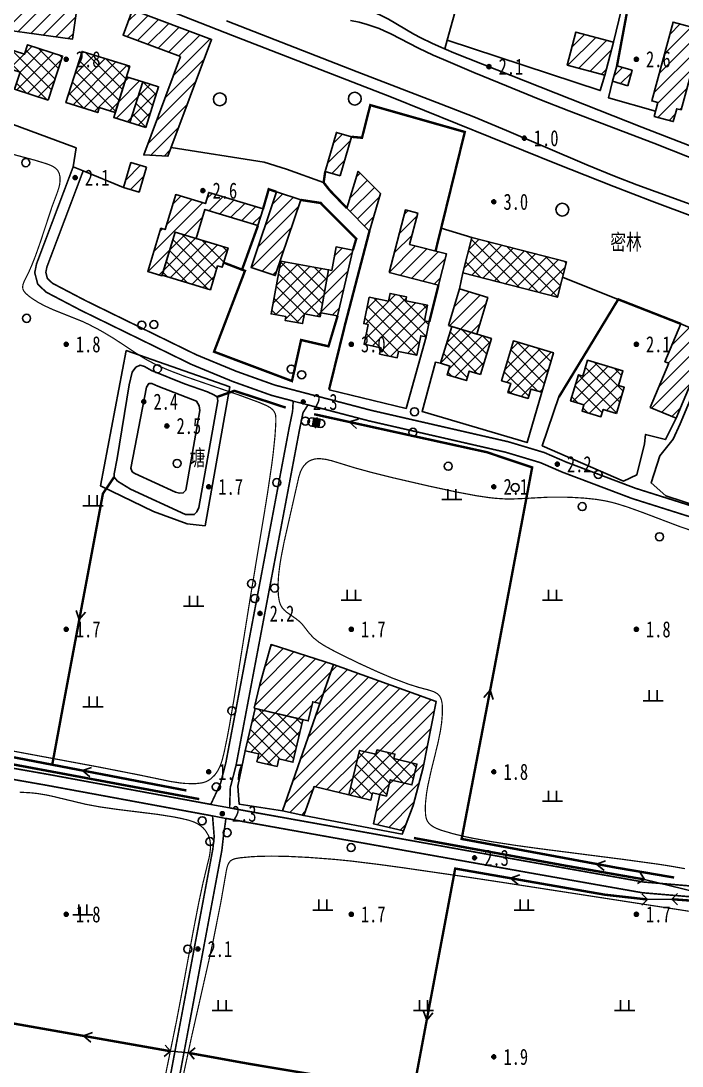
# Model space of a CAD drawing. Header units: metres. Extents: x 494039 to 619385, y 3351420 to 3402703.
# Drawn here: x 587581.2 to 587745.6, y 3393727.7 to 3393987.5 of the extents above; entities that cross this region are included whole.
import ezdxf
from ezdxf.enums import TextEntityAlignment as Align

# ---------------------------------------------------------------- set-up
doc = ezdxf.new("R2010")
doc.units = ezdxf.units.M
for name, pattern in [('2180', [0]), ('2430', [0]), ('2450', [0]), ('4410a', [0]), ('8521', [0]), ('9610', [0])]:
    doc.linetypes.add(name, pattern=pattern)
for name, color, linetype in [('210100', 130, 'Continuous'), ('220200', 130, 'Continuous'), ('220900', 130, '2180'), ('230102', 141, 'Continuous'), ('261301', 141, 'Continuous'), ('310300', 8, 'Continuous'), ('310500', 8, 'Continuous'), ('380201', 8, '2430'), ('380202', 8, '2450'), ('420500', 8, 'Continuous'), ('440100', 8, 'Continuous'), ('510301', 8, 'Continuous'), ('510402', 8, 'Continuous'), ('720100', 8, 'Continuous'), ('760201', 8, '8521'), ('810100', 8, '9610'), ('810302', 8, 'Continuous'), ('810501', 8, 'Continuous')]:
    doc.layers.add(name, color=color, linetype=linetype)
doc.layers.add('710101', color=8, linetype='Continuous', lineweight=0)
pattern_1 = [(45, (0, 0), (-1.767766953, 1.767766953), []), (135, (0, 0), (-1.767766953, -1.767766953), [])]
pattern_2 = [(45, (0, 0), (-1.767766953, 1.767766953), [])]

# ---------------------------------------------------------------- blocks, each defined once
blk = doc.blocks.new('gc170')
at = {"linetype": 'Continuous'}
blk.add_circle((0, 0), 0.5, dxfattribs=at)
blk = doc.blocks.new('gu')
at = {"flags": 128}
for points in [[(3.75, 0), (-3.75, 0)], [(2.71, -0.6), (3.75, 0), (3.75, 0), (2.71, 0.6)]]:
    blk.add_lwpolyline(points, dxfattribs=at)
blk = doc.blocks.new('p_point')
for radius in [0.25, 0.2, 0.15, 0.1, 0.05]:
    blk.add_circle((0, 0), radius)
blk.add_point((0, 0))
blk = doc.blocks.new('v1')
blk.add_circle((0, 0), 0.8)
blk = doc.blocks.new('vm')
at = {"linetype": 'Continuous'}
for p, q in [((-0.5, 0), (-0.5, 1.3)), ((0.5, 1.3), (0.5, 0)), ((1.25, 0), (-1.25, 0))]:
    blk.add_line(p, q, dxfattribs=at)
blk = doc.blocks.new('1-3&1-4')
at = {"layer": '310300', "linetype": 'Continuous'}
h = blk.add_hatch(dxfattribs=at)
h.set_pattern_fill('ANSI31', color=8, scale=20, style=0)
h.set_pattern_definition(pattern_2)
h.paths.add_polyline_path([(587579.108, 3393998.0884), (587595.8332, 3393995.7848), (587594.0676, 3393982.9663), (587577.3425, 3393985.2699)])
h = blk.add_hatch(dxfattribs=at)
h.set_pattern_fill('ANSI31', color=8, scale=20, style=0)
h.set_pattern_definition(pattern_2)
h.paths.add_polyline_path([(587620.9056, 3393978.6257), (587606.6168, 3393983.9828), (587608.9668, 3393990.251), (587628.6222, 3393982.882), (587617.7409, 3393953.8585), (587611.7364, 3393954.1688)])
h = blk.add_hatch(dxfattribs=at)
h.set_pattern_fill('ANSI31', color=8, scale=20, style=0)
h.set_pattern_definition(pattern_2)
h.paths.add_polyline_path([(587745.2875, 3393965.3729), (587744.2352, 3393965.6579), (587743.3674, 3393962.4535), (587738.6229, 3393963.7384), (587739.5604, 3393967.2003), (587738.0136, 3393967.6192), (587743.323, 3393987.2249), (587750.6667, 3393985.2361)])
h = blk.add_hatch(dxfattribs=at)
h.set_pattern_fill('ANSI31', color=8, scale=20, style=0)
h.set_pattern_definition(pattern_2)
h.paths.add_polyline_path([(587726.3715, 3393974.0111), (587717.0013, 3393976.4885), (587719.1748, 3393984.7091), (587728.545, 3393982.2317)])
h = blk.add_hatch(dxfattribs=at)
h.set_pattern_fill('ANSI31', color=8, scale=20, style=0)
h.set_pattern_definition(pattern_2)
h.paths.add_polyline_path([(587732.0406, 3393971.3993), (587728.2705, 3393972.4774), (587729.3682, 3393976.3161), (587733.1383, 3393975.2381)])
h = blk.add_hatch(dxfattribs=at)
h.set_pattern_fill('ANSI31', color=8, scale=20, style=0)
h.set_pattern_definition(pattern_2)
h.paths.add_polyline_path([(587608.3063, 3393962.2338), (587604.2754, 3393963.4999), (587607.4529, 3393973.6166), (587611.4838, 3393972.3506)])
h = blk.add_hatch(dxfattribs=at)
h.set_pattern_fill('ANSI31', color=8, scale=20, style=0)
h.set_pattern_definition(pattern_2)
h.paths.add_polyline_path([(587660.5747, 3393948.996), (587656.8566, 3393950.068), (587659.6514, 3393959.761), (587663.3695, 3393958.689)])
h = blk.add_hatch(dxfattribs=at)
h.set_pattern_fill('ANSI31', color=8, scale=20, style=0)
h.set_pattern_definition(pattern_2)
h.paths.add_polyline_path([(587612.3947, 3393951.1778), (587610.5757, 3393944.9373), (587606.7428, 3393946.0545), (587608.5619, 3393952.2951)])
h = blk.add_hatch(dxfattribs=at)
h.set_pattern_fill('ANSI31', color=8, scale=20, style=0)
h.set_pattern_definition(pattern_2)
h.paths.add_polyline_path([(587665.0041, 3393950.1426), (587670.6136, 3393944.564), (587667.8492, 3393935.2548), (587662.2271, 3393940.9523)])
h = blk.add_hatch(dxfattribs=at)
h.set_pattern_fill('ANSI31', color=8, scale=20, style=0)
h.set_pattern_definition(pattern_2)
h.paths.add_polyline_path([(587619.5646, 3393935.0195), (587616.2484, 3393924.163), (587612.752, 3393925.231), (587616.0269, 3393935.9522), (587617.0727, 3393935.6327), (587619.7232, 3393944.3099), (587627.0657, 3393942.0671), (587627.919, 3393944.8607), (587641.3975, 3393940.7436), (587640.1361, 3393936.6142), (587626.9703, 3393940.6358), (587624.7692, 3393933.4297)])
h = blk.add_hatch(dxfattribs=at)
h.set_pattern_fill('ANSI31', color=8, scale=20, style=0)
h.set_pattern_definition(pattern_2)
h.paths.add_polyline_path([(587644.7125, 3393945.0241), (587650.7571, 3393942.9966), (587644.454, 3393924.2059), (587638.4094, 3393926.2334)])
h = blk.add_hatch(dxfattribs=at)
h.set_pattern_fill('ANSI31', color=8, scale=20, style=0)
h.set_pattern_definition(pattern_2)
h.paths.add_polyline_path([(587672.7665, 3393924.9249), (587676.7881, 3393940.5042), (587679.8436, 3393939.7155), (587677.8403, 3393931.9549), (587687.0049, 3393929.5892), (587684.9866, 3393921.7705)])
h = blk.add_hatch(dxfattribs=at)
h.set_pattern_fill('ANSI31', color=8, scale=20, style=0)
h.set_pattern_definition(pattern_2)
h.paths.add_polyline_path([(587657.6941, 3393925.6268), (587658.4874, 3393925.4829), (587659.5418, 3393931.2965), (587663.7327, 3393930.5364), (587659.9386, 3393914.2), (587655.7591, 3393914.958)])
h = blk.add_hatch(dxfattribs=at)
h.set_pattern_fill('ANSI31', color=8, scale=20, style=0)
h.set_pattern_definition(pattern_2)
h.paths.add_polyline_path([(587687.4607, 3393911.7961), (587690.2162, 3393920.8716), (587697.2681, 3393918.7304), (587694.5126, 3393909.655)])
h = blk.add_hatch(dxfattribs=at)
h.set_pattern_fill('ANSI31', color=8, scale=20, style=0)
h.set_pattern_definition(pattern_2)
h.paths.add_polyline_path([(587742.2546, 3393902.3813), (587741.29, 3393902.7864), (587745.2397, 3393912.1898), (587752.6496, 3393909.0773), (587744.0971, 3393888.716), (587737.6518, 3393891.4232)])
h = blk.add_hatch(dxfattribs=at)
h.set_pattern_fill('ANSI31', color=8, scale=20, style=0)
h.set_pattern_definition(pattern_2)
h.paths.add_polyline_path([(587639.2179, 3393816.6189), (587640.6066, 3393822.5208), (587643.4174, 3393832.4661), (587658.9304, 3393827.4735), (587655.5506, 3393817.7836), (587653.7584, 3393818.2576), (587652.6302, 3393813.463)])
h = blk.add_hatch(dxfattribs=at)
h.set_pattern_fill('ANSI31', color=8, scale=20, style=0)
h.set_pattern_definition(pattern_2)
h.paths.add_polyline_path([(587646.2511, 3393791.1219), (587658.9304, 3393827.4735), (587684.3893, 3393818.3389), (587681.1657, 3393801.8743), (587678.7376, 3393792.4845), (587676.3027, 3393786.142), (587668.8249, 3393787.9142), (587670.4147, 3393795.1699), (587672.0444, 3393794.7798), (587673.0225, 3393798.8653), (587678.4065, 3393797.5763), (587679.6434, 3393802.743), (587673.9168, 3393804.114), (587674.1818, 3393805.2208), (587669.7269, 3393806.2873), (587669.462, 3393805.1805), (587665.4004, 3393806.1529), (587662.7542, 3393795.0994), (587654.0978, 3393797.1717), (587651.5193, 3393789.9338)])
at = {"layer": '310500', "linetype": 'Continuous'}
h = blk.add_hatch(dxfattribs=at)
h.set_pattern_fill('ANSI37', color=8, scale=20, style=0)
h.set_pattern_definition(pattern_1)
h.paths.add_polyline_path([(587588.0201, 3393967.8084), (587579.6285, 3393970.5411), (587581.0036, 3393974.7637), (587576.084, 3393976.3658), (587577.4958, 3393980.7013), (587582.1204, 3393979.1953), (587582.8977, 3393981.5822), (587591.5844, 3393978.7534)])
h = blk.add_hatch(dxfattribs=at)
h.set_pattern_fill('ANSI37', color=8, scale=20, style=0)
h.set_pattern_definition(pattern_1)
h.paths.add_polyline_path([(587608.2679, 3393976.2116), (587604.6604, 3393964.7259), (587600.7013, 3393965.9694), (587600.3037, 3393964.7035), (587592.4256, 3393967.1779), (587596.4307, 3393979.9295)])
h = blk.add_hatch(dxfattribs=at)
h.set_pattern_fill('ANSI37', color=8, scale=20, style=0)
h.set_pattern_definition(pattern_1)
h.paths.add_polyline_path([(587612.2402, 3393960.9983), (587615.4177, 3393971.115), (587611.4838, 3393972.3506), (587608.3063, 3393962.2338)])
h = blk.add_hatch(dxfattribs=at)
h.set_pattern_fill('ANSI37', color=8, scale=20, style=0)
h.set_pattern_definition(pattern_1)
h.paths.add_polyline_path([(587616.2991, 3393924.329), (587619.5646, 3393935.0195), (587632.6951, 3393931.0087), (587631.243, 3393926.2547), (587630.1135, 3393926.5997), (587628.3002, 3393920.6632)])
h = blk.add_hatch(dxfattribs=at)
h.set_pattern_fill('ANSI37', color=8, scale=20, style=0)
h.set_pattern_definition(pattern_1)
h.paths.add_polyline_path([(587716.8231, 3393927.6067), (587714.548, 3393918.8125), (587691.0166, 3393924.9), (587693.2916, 3393933.6941)])
h = blk.add_hatch(dxfattribs=at)
h.set_pattern_fill('ANSI37', color=8, scale=20, style=0)
h.set_pattern_definition(pattern_1)
h.paths.add_polyline_path([(587645.7867, 3393927.7865), (587657.6941, 3393925.6268), (587655.5782, 3393913.9607), (587651.6791, 3393914.6679), (587651.2431, 3393912.2637), (587646.8646, 3393913.0578), (587647.0388, 3393914.0186), (587643.4089, 3393914.677)])
h = blk.add_hatch(dxfattribs=at)
h.set_pattern_fill('ANSI37', color=8, scale=20, style=0)
h.set_pattern_definition(pattern_1)
h.paths.add_polyline_path([(587675.0777, 3393905.3228), (587674.7537, 3393903.7632), (587670.3807, 3393904.6714), (587670.7046, 3393906.2311), (587666.4951, 3393907.1054), (587667.5219, 3393912.0491), (587666.4323, 3393912.2754), (587667.7866, 3393918.7958), (587672.5802, 3393917.8002), (587672.9863, 3393919.7556), (587677.0859, 3393918.9041), (587676.8813, 3393917.9191), (587682.3078, 3393916.792), (587681.5081, 3393912.9418), (587682.7193, 3393912.6902), (587681.9411, 3393908.9433), (587680.5906, 3393909.2238), (587679.5859, 3393904.3865)])
h = blk.add_hatch(dxfattribs=at)
h.set_pattern_fill('ANSI37', color=8, scale=20, style=0)
h.set_pattern_definition(pattern_1)
h.paths.add_polyline_path([(587695.4552, 3393899.5873), (587692.6559, 3393900.4372), (587691.9383, 3393898.0739), (587687.1946, 3393899.5142), (587687.8497, 3393901.6716), (587685.5025, 3393902.3842), (587688.2842, 3393911.5461), (587698.1744, 3393908.5432)])
h = blk.add_hatch(dxfattribs=at)
h.set_pattern_fill('ANSI37', color=8, scale=20, style=0)
h.set_pattern_definition(pattern_1)
h.paths.add_polyline_path([(587710.6504, 3393895.178), (587707.9522, 3393895.9799), (587707.2571, 3393893.6415), (587702.2815, 3393895.1203), (587702.9489, 3393897.3659), (587700.6996, 3393898.0344), (587703.6425, 3393907.9362), (587713.5658, 3393904.9869)])
h = blk.add_hatch(dxfattribs=at)
h.set_pattern_fill('ANSI37', color=8, scale=20, style=0)
h.set_pattern_definition(pattern_1)
h.paths.add_polyline_path([(587729.2312, 3393889.9343), (587725.9389, 3393890.9215), (587725.394, 3393889.1044), (587720.6831, 3393890.5171), (587721.1469, 3393892.0638), (587717.8565, 3393893.0505), (587719.7987, 3393899.5273), (587720.8918, 3393899.1995), (587722.0699, 3393903.1279), (587730.8557, 3393900.4932), (587729.7692, 3393896.87), (587731.1838, 3393896.4457)])
h = blk.add_hatch(dxfattribs=at)
h.set_pattern_fill('ANSI37', color=8, scale=20, style=0)
h.set_pattern_definition(pattern_1)
h.paths.add_polyline_path([(587651.3207, 3393813.7712), (587648.8314, 3393803.1918), (587645.3119, 3393804.0199), (587644.8773, 3393802.1727), (587639.8751, 3393803.3496), (587640.3262, 3393805.2667), (587636.937, 3393806.0641), (587639.4099, 3393816.5737)])
h = blk.add_hatch(dxfattribs=at)
h.set_pattern_fill('ANSI37', color=8, scale=20, style=0)
h.set_pattern_definition(pattern_1)
h.paths.add_polyline_path([(587669.462, 3393805.1805), (587669.7269, 3393806.2873), (587674.1818, 3393805.2208), (587673.9168, 3393804.114), (587679.6434, 3393802.743), (587678.4065, 3393797.5763), (587673.0225, 3393798.8653), (587672.0444, 3393794.7798), (587668.6428, 3393795.5941), (587668.2116, 3393793.7928), (587662.7542, 3393795.0994), (587665.4004, 3393806.1529)])
at = {"layer": '210100', "color": 141, "linetype": 'Continuous', "flags": 128}
blk.add_lwpolyline([(587751.2847, 3393952.0923), (587738.5531, 3393957.0964), (587717.4376, 3393965.1542), (587710.2179, 3393967.9651), (587700.0806, 3393972.08), (587693.7631, 3393974.6969), (587686.2148, 3393977.9072), (587683.7172, 3393979.0164), (587680.0088, 3393980.7598), (587673.1332, 3393984.2978), (587671.4941, 3393985.0614), (587670.2297, 3393985.5921), (587667.2806, 3393986.63), (587665.2712, 3393987.1736), (587663.1026, 3393987.5909)], dxfattribs=at)
at = {"layer": '210100', "color": 141, "linetype": 'Continuous', "elevation": 1.4254, "flags": 128}
blk.add_lwpolyline([(587755.1173, 3393939.2222), (587739.1191, 3393945.0029), (587734.3311, 3393946.765), (587728.7708, 3393948.8883), (587721.8587, 3393951.7199), (587701.9269, 3393960.2297), (587693.7689, 3393963.6305), (587685.7112, 3393966.8089), (587664.8204, 3393974.8459), (587632.3076, 3393987.5185)], dxfattribs=at)
at = {"layer": '220200', "color": 141, "linetype": 'Continuous', "const_width": 0.6, "flags": 128}
for points in [[(587630.0285, 3393894.038), (587634.2626, 3393895.5488), (587647.0289, 3393891.3686)], [(587604.3695, 3393874.0727), (587601.6056, 3393869.989), (587591.8989, 3393818.2576), (587589.0061, 3393802.5927)], [(587622.3583, 3393796.1825), (587569.0755, 3393806.4232), (587479.7528, 3393822.4952)], [(587577.5056, 3393802.9967), (587625.5555, 3393794.0423)], [(587736.9766, 3393769.0787), (587726.3539, 3393770.2789), (587689.1591, 3393776.775), (587678.7625, 3393721.4206), (587637.7425, 3393728.2675), (587623.0054, 3393730.9363)], [(587618.3858, 3393731.3683), (587580.2153, 3393738.1045), (587565.4128, 3393740.7821)]]:
    blk.add_lwpolyline(points, dxfattribs=at)
for points, elevation in [([(587654.097, 3393889.7235), (587697.0061, 3393880.2859), (587708.2864, 3393876.5), (587698.819, 3393826.1664), (587690.7592, 3393784.1407), (587729.1843, 3393777.0061), (587743.568, 3393774.5439)], 2.6207), ([(587678.9057, 3393784.3687), (587716.7336, 3393777.4661), (587736.168, 3393774.0707)], 2.8289), ([(587892.3303, 3393743.5697), (587830.9388, 3393754.4981), (587771.8107, 3393764.9323), (587749.3031, 3393768.6934), (587742.9951, 3393769.155)], 2.8289)]:
    blk.add_lwpolyline(points, dxfattribs=dict(at, elevation=elevation))
at = {"layer": '220900', "color": 141, "linetype": 'Continuous'}
for p, q in [((587736.168, 3393774.0707), (587735.1277, 3393775.7789)), ((587736.168, 3393774.0707), (587734.4598, 3393773.0304)), ((587736.9766, 3393769.0787), (587735.5446, 3393770.4749)), ((587742.9951, 3393769.155), (587744.3913, 3393770.587)), ((587736.9766, 3393769.0787), (587735.5804, 3393767.6467)), ((587742.9951, 3393769.155), (587744.4271, 3393767.7588)), ((587618.3858, 3393731.3683), (587617.1094, 3393732.908)), ((587623.0054, 3393730.9363), (587624.5451, 3393732.2127)), ((587618.3858, 3393731.3683), (587616.8461, 3393730.0919)), ((587623.0054, 3393730.9363), (587624.2818, 3393729.3966))]:
    blk.add_line(p, q, dxfattribs=at)
at = {"layer": '220900', "color": 141, "linetype": '2180', "flags": 128}
for points, elevation in [([(587736.168, 3393774.0707), (587755.5635, 3393769.3573)], 2.9238), ([(587736.9766, 3393769.0787), (587742.9951, 3393769.155)], 2.9238), ([(587618.3858, 3393731.3683), (587623.0054, 3393730.9363)], 2.7721)]:
    blk.add_lwpolyline(points, dxfattribs=dict(at, elevation=elevation))
at = {"layer": '230102', "color": 141, "linetype": 'Continuous', "flags": 128}
for points in [[(587621.8563, 3393897.3152), (587613.6876, 3393900.591), (587611.9771, 3393901.6088), (587610.8261, 3393901.928), (587609.8038, 3393901.4391), (587608.9102, 3393900.1421), (587608.1668, 3393897.049), (587605.1791, 3393878.7113), (587604.3844, 3393874.9172), (587604.3695, 3393874.0727), (587605.2355, 3393873.0697), (587608.4229, 3393871.0512), (587622.1539, 3393864.8315), (587624.3101, 3393864.7676), (587624.9723, 3393865.4708), (587625.4715, 3393866.5147), (587630.1936, 3393893.0863), (587630.0285, 3393894.038), (587629.1282, 3393894.5737), (587627.5806, 3393895.2507)], [(587615.2893, 3393896.7132), (587624.8828, 3393892.956), (587625.5517, 3393891.8265), (587625.6997, 3393890.6411), (587622.2319, 3393870.8815), (587621.5696, 3393870.1783), (587620.6716, 3393870.1031), (587619.6105, 3393870.3687), (587609.568, 3393875.0032), (587608.8478, 3393875.4318), (587608.539, 3393876.347), (587612.4548, 3393896.4498), (587612.9905, 3393897.3502), (587613.745, 3393897.3889)]]:
    blk.add_lwpolyline(points, close=True, dxfattribs=at)
at = {"layer": '310300', "color": 8, "linetype": 'Continuous', "flags": 128}
for points in [[(587579.108, 3393998.0884), (587595.8332, 3393995.7848), (587594.0676, 3393982.9663), (587577.3425, 3393985.2699)], [(587620.9056, 3393978.6257), (587606.6168, 3393983.9828), (587608.9668, 3393990.251), (587628.6222, 3393982.882), (587617.7409, 3393953.8585), (587611.7364, 3393954.1688)], [(587745.2875, 3393965.3729), (587744.2352, 3393965.6579), (587743.3674, 3393962.4535), (587738.6229, 3393963.7384), (587739.5604, 3393967.2003), (587738.0136, 3393967.6192), (587743.323, 3393987.2249), (587750.6667, 3393985.2361)], [(587732.0406, 3393971.3993), (587728.2705, 3393972.4774), (587729.3682, 3393976.3161), (587733.1383, 3393975.2381)], [(587612.3947, 3393951.1778), (587610.5757, 3393944.9373), (587606.7428, 3393946.0545), (587608.5619, 3393952.2951)], [(587665.0041, 3393950.1426), (587670.6136, 3393944.564), (587667.8492, 3393935.2548), (587662.2271, 3393940.9523)], [(587619.5646, 3393935.0195), (587616.2484, 3393924.163), (587612.752, 3393925.231), (587616.0269, 3393935.9522), (587617.0727, 3393935.6327), (587619.7232, 3393944.3099), (587627.0657, 3393942.0671), (587627.919, 3393944.8607), (587641.3975, 3393940.7436), (587640.1361, 3393936.6142), (587626.9703, 3393940.6358), (587624.7692, 3393933.4297)], [(587672.7665, 3393924.9249), (587676.7881, 3393940.5042), (587679.8436, 3393939.7155), (587677.8403, 3393931.9549), (587687.0049, 3393929.5892), (587684.9866, 3393921.7705)], [(587657.6941, 3393925.6268), (587658.4874, 3393925.4829), (587659.5418, 3393931.2965), (587663.7327, 3393930.5364), (587659.9386, 3393914.2), (587655.7591, 3393914.958)], [(587742.2546, 3393902.3813), (587741.29, 3393902.7864), (587745.2397, 3393912.1898), (587752.6496, 3393909.0773), (587744.0971, 3393888.716), (587737.6518, 3393891.4232)], [(587639.2179, 3393816.6189), (587640.6066, 3393822.5208), (587643.4174, 3393832.4661), (587658.9304, 3393827.4735), (587655.5506, 3393817.7836), (587653.7584, 3393818.2576), (587652.6302, 3393813.463)], [(587646.2511, 3393791.1219), (587658.9304, 3393827.4735), (587684.3893, 3393818.3389), (587681.1657, 3393801.8743), (587678.7376, 3393792.4845), (587676.3027, 3393786.142), (587668.8249, 3393787.9142), (587670.4147, 3393795.1699), (587672.0444, 3393794.7798), (587673.0225, 3393798.8653), (587678.4065, 3393797.5763), (587679.6434, 3393802.743), (587673.9168, 3393804.114), (587674.1818, 3393805.2208), (587669.7269, 3393806.2873), (587669.462, 3393805.1805), (587665.4004, 3393806.1529), (587662.7542, 3393795.0994), (587654.0978, 3393797.1717), (587651.5193, 3393789.9338)]]:
    blk.add_lwpolyline(points, close=True, dxfattribs=at)
for points, elevation in [([(587726.3715, 3393974.0111), (587717.0013, 3393976.4885), (587719.1748, 3393984.7091), (587728.545, 3393982.2317)], 5.7158), ([(587608.3063, 3393962.2338), (587604.2754, 3393963.4999), (587607.4529, 3393973.6166), (587611.4838, 3393972.3506)], 6.6316), ([(587660.5747, 3393948.996), (587656.8566, 3393950.068), (587659.6514, 3393959.761), (587663.3695, 3393958.689)], 5.718), ([(587644.7125, 3393945.0241), (587650.7571, 3393942.9966), (587644.454, 3393924.2059), (587638.4094, 3393926.2334)], 6.3461), ([(587687.4607, 3393911.7961), (587690.2162, 3393920.8716), (587697.2681, 3393918.7304), (587694.5126, 3393909.655)], 5.5039)]:
    blk.add_lwpolyline(points, close=True, dxfattribs=dict(at, elevation=elevation))
at = {"layer": '310500', "color": 8, "linetype": 'Continuous', "flags": 128}
for points, elevation in [([(587588.0201, 3393967.8084), (587579.6285, 3393970.5411), (587581.0036, 3393974.7637), (587576.084, 3393976.3658), (587577.4958, 3393980.7013), (587582.1204, 3393979.1953), (587582.8977, 3393981.5822), (587591.5844, 3393978.7534)], 13.2989), ([(587608.2679, 3393976.2116), (587604.6604, 3393964.7259), (587600.7013, 3393965.9694), (587600.3037, 3393964.7035), (587592.4256, 3393967.1779), (587596.4307, 3393979.9295)], 13.4952), ([(587612.2402, 3393960.9983), (587615.4177, 3393971.115), (587611.4838, 3393972.3506), (587608.3063, 3393962.2338)], 10.0869), ([(587616.2991, 3393924.329), (587619.5646, 3393935.0195), (587632.6951, 3393931.0087), (587631.243, 3393926.2547), (587630.1135, 3393926.5997), (587628.3002, 3393920.6632)], 11.5501), ([(587716.8231, 3393927.6067), (587714.548, 3393918.8125), (587691.0166, 3393924.9), (587693.2916, 3393933.6941)], 10.0002), ([(587645.7867, 3393927.7865), (587657.6941, 3393925.6268), (587655.5782, 3393913.9607), (587651.6791, 3393914.6679), (587651.2431, 3393912.2637), (587646.8646, 3393913.0578), (587647.0388, 3393914.0186), (587643.4089, 3393914.677)], 14.1401), ([(587675.0777, 3393905.3228), (587674.7537, 3393903.7632), (587670.3807, 3393904.6714), (587670.7046, 3393906.2311), (587666.4951, 3393907.1054), (587667.5219, 3393912.0491), (587666.4323, 3393912.2754), (587667.7866, 3393918.7958), (587672.5802, 3393917.8002), (587672.9863, 3393919.7556), (587677.0859, 3393918.9041), (587676.8813, 3393917.9191), (587682.3078, 3393916.792), (587681.5081, 3393912.9418), (587682.7193, 3393912.6902), (587681.9411, 3393908.9433), (587680.5906, 3393909.2238), (587679.5859, 3393904.3865)], 15.1216), ([(587695.4552, 3393899.5873), (587692.6559, 3393900.4372), (587691.9383, 3393898.0739), (587687.1946, 3393899.5142), (587687.8497, 3393901.6716), (587685.5025, 3393902.3842), (587688.2842, 3393911.5461), (587698.1744, 3393908.5432)], 11.053), ([(587710.6504, 3393895.178), (587707.9522, 3393895.9799), (587707.2571, 3393893.6415), (587702.2815, 3393895.1203), (587702.9489, 3393897.3659), (587700.6996, 3393898.0344), (587703.6425, 3393907.9362), (587713.5658, 3393904.9869)], 11.3385), ([(587729.2312, 3393889.9343), (587725.9389, 3393890.9215), (587725.394, 3393889.1044), (587720.6831, 3393890.5171), (587721.1469, 3393892.0638), (587717.8565, 3393893.0505), (587719.7987, 3393899.5273), (587720.8918, 3393899.1995), (587722.0699, 3393903.1279), (587730.8557, 3393900.4932), (587729.7692, 3393896.87), (587731.1838, 3393896.4457)], 10.3299)]:
    blk.add_lwpolyline(points, close=True, dxfattribs=dict(at, elevation=elevation))
for points in [[(587651.3207, 3393813.7712), (587648.8314, 3393803.1918), (587645.3119, 3393804.0199), (587644.8773, 3393802.1727), (587639.8751, 3393803.3496), (587640.3262, 3393805.2667), (587636.937, 3393806.0641), (587639.4099, 3393816.5737)], [(587669.462, 3393805.1805), (587669.7269, 3393806.2873), (587674.1818, 3393805.2208), (587673.9168, 3393804.114), (587679.6434, 3393802.743), (587678.4065, 3393797.5763), (587673.0225, 3393798.8653), (587672.0444, 3393794.7798), (587668.6428, 3393795.5941), (587668.2116, 3393793.7928), (587662.7542, 3393795.0994), (587665.4004, 3393806.1529)]]:
    blk.add_lwpolyline(points, close=True, dxfattribs=at)
at = {"layer": '380201', "color": 8, "linetype": '2430', "const_width": 0.6, "flags": 128}
for points, elevation in [([(587735.5952, 3394015.3375), (587734.1115, 3394009.6303), (587736.547, 3394009.0577), (587733.1674, 3393996.7477), (587729.3682, 3393976.3161)], 5.4264), ([(587684.2777, 3393930.2932), (587691.546, 3393959.8932), (587668.0543, 3393966.5677), (587665.9953, 3393958.4427), (587663.3695, 3393958.689)], 5.9901), ([(587656.8566, 3393950.068), (587656.4594, 3393947.3181), (587657.9519, 3393945.4073), (587662.2271, 3393940.9523)], 5.9544), ([(587644.7125, 3393945.0241), (587642.8161, 3393945.6659), (587641.3975, 3393940.7436)], 5.5976), ([(587663.7327, 3393930.5364), (587664.5646, 3393933.3159), (587655.7027, 3393942.2425), (587650.7571, 3393942.9966)], 5.4548), ([(587667.8492, 3393935.2548), (587661.814, 3393912.135), (587657.804, 3393895.8211)], 5.9901), ([(587682.7193, 3393912.6902), (587684.9866, 3393921.7705)], 4.9908)]:
    blk.add_lwpolyline(points, dxfattribs=dict(at, elevation=elevation))
for points in [[(587631.597, 3393927.4137), (587636.1829, 3393925.6531), (587640.1361, 3393936.6142)], [(587636.1829, 3393925.6531), (587636.9075, 3393925.3722), (587629.2219, 3393905.2572), (587648.5871, 3393897.9768), (587650.8549, 3393908.1745), (587657.6675, 3393906.6055), (587659.9386, 3393914.2)], [(587745.2397, 3393912.1898), (587729.679, 3393918.2831), (587721.793, 3393905.2867), (587714.9407, 3393894.0162)]]:
    blk.add_lwpolyline(points, dxfattribs=at)
at = {"layer": '380202', "color": 8, "linetype": '2450', "flags": 128}
for points in [[(587697.9193, 3394012.6251), (587695.5816, 3394013.157), (587687.1834, 3393982.7282), (587725.1905, 3393970.159), (587726.3715, 3393974.0111)], [(587728.545, 3393982.2317), (587732.3921, 3393998.3817), (587726.1324, 3393999.938)], [(587757.99, 3393914.1062), (587756.5177, 3393914.6988), (587745.1069, 3393887.3097), (587743.3355, 3393883.5476), (587739.9903, 3393879.3992), (587737.8607, 3393872.6273), (587741.5125, 3393869.4311), (587763.7893, 3393862.168)], [(587657.804, 3393895.8211), (587676.9706, 3393891.1703), (587681.9411, 3393908.9433)], [(587685.5025, 3393902.3842), (587684.2565, 3393902.6276), (587680.9402, 3393890.4222), (587707.0116, 3393882.6555), (587710.6504, 3393895.178)], [(587714.9407, 3393894.0162), (587710.8007, 3393881.8667), (587731.0015, 3393873.0634), (587734.2703, 3393874.6267), (587736.2458, 3393882.3682), (587736.4742, 3393884.7173), (587741.3906, 3393883.3998), (587744.0971, 3393888.716)]]:
    blk.add_lwpolyline(points, dxfattribs=at)
for points, elevation in [([(587728.2705, 3393972.4774), (587727.2431, 3393968.3895), (587738.9798, 3393965.0562)], 5.0874), ([(587691.0166, 3393924.9), (587690.2162, 3393920.8716)], 5.3477), ([(587636.937, 3393806.0641), (587635.1584, 3393797.2336), (587635.4544, 3393792.82), (587646.2511, 3393791.1219)], 5.5262), ([(587651.5193, 3393789.9338), (587676.0087, 3393785.3475), (587676.3027, 3393786.142)], 5.5262)]:
    blk.add_lwpolyline(points, dxfattribs=dict(at, elevation=elevation))
blk.add_lwpolyline([(587633.1555, 3393896.4995), (587607.4091, 3393905.5355), (587601.01, 3393871.9153), (587614.1769, 3393865.5428), (587622.5699, 3393862.4494), (587626.9886, 3393862.0133)], close=True, dxfattribs=at)
at = {"layer": '420500', "color": 8, "linetype": 'Continuous', "const_width": 0.4, "flags": 128}
for points in [[(587648.8906, 3393892.998), (587643.5578, 3393894.3945), (587633.8025, 3393897.8819), (587623.7215, 3393902.0509), (587596.1446, 3393915.5341), (587587.5002, 3393920.0676), (587585.3906, 3393922.0544), (587584.6614, 3393924.9268), (587585.1027, 3393927.1027), (587594.1972, 3393951.1974)], [(587596.7064, 3393950.2503), (587587.6883, 3393926.3578), (587587.4116, 3393924.9935), (587587.798, 3393923.4714), (587589.0714, 3393922.2721), (587597.3567, 3393917.9269), (587624.8241, 3393904.4973), (587634.767, 3393900.3855), (587644.3505, 3393896.9595), (587668.3482, 3393890.6751), (587702.3918, 3393882.8689), (587711.3124, 3393880.19), (587716.7249, 3393877.8365), (587733.9998, 3393871.3058), (587770.6706, 3393859.7345), (587774.3919, 3393858.2205), (587777.656, 3393855.5167), (587778.5302, 3393854.1191)], [(587637.9593, 3393790.965), (587707.4323, 3393778.4782), (587735.9989, 3393773.428), (587749.3517, 3393772.3099), (587757.3825, 3393772.286), (587761.6368, 3393773.29), (587764.1978, 3393775.5454), (587765.5907, 3393777.8863), (587772.7393, 3393813.2543), (587777.9362, 3393841.8595), (587778.4222, 3393846.5687), (587777.7982, 3393850.2318), (587775.6117, 3393853.7273), (587772.9988, 3393855.8917), (587769.7602, 3393857.2093), (587733.1213, 3393868.7705), (587715.7153, 3393875.3508), (587710.3887, 3393877.667), (587701.7056, 3393880.2746), (587667.7086, 3393888.0701), (587652.5646, 3393892.0359)], [(587628.8484, 3393789.8652), (587587.4694, 3393797.5024), (587517.0068, 3393809.8698), (587464.7822, 3393819.2063), (587409.8731, 3393828.5516), (587370.8718, 3393835.5843)], [(587477.5294, 3393819.706), (587517.4839, 3393812.5631), (587587.9541, 3393800.1943), (587628.4071, 3393792.728)], [(587633.0892, 3393791.8638), (587637.9593, 3393790.965)], [(587637.4629, 3393788.2752), (587632.1761, 3393789.251)], [(587761.0022, 3393770.3845), (587757.6908, 3393769.6029), (587749.2356, 3393769.6282), (587735.6528, 3393770.7655), (587706.9616, 3393775.8377), (587637.4629, 3393788.2752)]]:
    blk.add_lwpolyline(points, dxfattribs=at)
at = {"layer": '440100', "color": 8, "linetype": '4410a', "const_width": 0.4, "flags": 128}
for points in [[(587628.4071, 3393792.728), (587630.8029, 3393797.8377), (587632.1466, 3393803.0358), (587647.8816, 3393886.2817), (587648.7415, 3393890.4498), (587648.8906, 3393892.998)], [(587628.8484, 3393789.8652), (587629.2594, 3393784.6617), (587628.9254, 3393781.6419), (587615.6848, 3393710.9575), (587609.9375, 3393678.6807), (587596.005, 3393605.6431), (587588.976, 3393568.29), (587580.8016, 3393530.0237), (587580.2432, 3393525.3713), (587580.5958, 3393523.26), (587581.4455, 3393521.7248)]]:
    blk.add_lwpolyline(points, dxfattribs=at)
at = {"layer": '440100', "color": 8, "linetype": 'Continuous', "const_width": 0.4, "flags": 128}
for points in [[(587633.0892, 3393791.8638), (587633.2713, 3393796.9487), (587634.6973, 3393802.4652), (587650.4446, 3393885.7759), (587651.3383, 3393890.1078), (587652.5646, 3393892.0359)], [(587632.1761, 3393789.251), (587631.5324, 3393784.6261), (587631.1654, 3393781.3089), (587617.9111, 3393710.5507), (587612.1632, 3393678.2705), (587598.2285, 3393605.2216), (587591.195, 3393567.8443), (587583.0363, 3393529.6517), (587582.5288, 3393525.4239), (587582.7639, 3393524.016), (587583.1289, 3393523.3566)]]:
    blk.add_lwpolyline(points, dxfattribs=at)
at = {"layer": '510402', "color": 8, "linetype": 'Continuous'}
for p, q in [((587654.7248, 3393888.8078), (587654.3328, 3393886.4401)), ((587654.5509, 3393886.404), (587654.9429, 3393888.7717)), ((587654.9429, 3393888.7717), (587654.7248, 3393888.8078)), ((587654.3328, 3393886.4401), (587654.5509, 3393886.404))]:
    blk.add_line(p, q, dxfattribs=at)
at = {"layer": '510402', "color": 8, "linetype": 'Continuous', "const_width": 2.4, "flags": 128}
blk.add_lwpolyline([(587655.6244, 3393887.4426), (587653.6513, 3393887.7692)], dxfattribs=at)
at = {"layer": '710101', "color": 8, "linetype": 'Continuous', "const_width": 0.3, "elevation": 2, "flags": 128}
for points in [[(587550.2361, 3393811.3862), (587600.6215, 3393802.0082), (587610.6974, 3393800.0281), (587618.45, 3393798.4147), (587620.9034, 3393798.0453), (587622.0251, 3393797.9371), (587623.8314, 3393797.8721), (587624.7974, 3393797.9046), (587626.0294, 3393798.0429), (587626.5215, 3393798.148), (587627.3105, 3393798.4099), (587627.8312, 3393798.671), (587628.474, 3393799.1121), (587629.3838, 3393799.9997), (587630.0587, 3393800.9341), (587630.519, 3393801.7868), (587630.7629, 3393802.3417), (587631.2059, 3393803.6084), (587631.6962, 3393805.5201), (587632.4675, 3393809.2327), (587633.0508, 3393812.3323), (587634.505, 3393820.8322), (587638.322, 3393844.7059), (587641.718, 3393865.1641), (587642.5418, 3393870.2926), (587643.5611, 3393877.1786), (587643.8984, 3393879.7883), (587644.3598, 3393884.1991), (587644.5434, 3393886.9024), (587644.5956, 3393888.6245), (587644.5171, 3393889.4786), (587644.4002, 3393889.909), (587644.0967, 3393890.4814), (587643.7509, 3393890.8839), (587643.1761, 3393891.3524), (587642.4122, 3393891.8044), (587640.494, 3393892.6282), (587635.6813, 3393894.4058), (587621.8449, 3393899.1776), (587618.4806, 3393900.4529), (587616.9687, 3393901.0759), (587614.5921, 3393902.1525), (587612.8597, 3393903.0452), (587611.6085, 3393903.7686), (587609.4491, 3393905.1493), (587604.3755, 3393908.5157), (587601.7517, 3393910.0888), (587600.4206, 3393910.834), (587598.1134, 3393912.0326), (587596.3635, 3393912.8501), (587589.1229, 3393915.7471), (587587.0551, 3393916.6974), (587585.514, 3393917.5286), (587583.9859, 3393918.5043), (587582.9355, 3393919.2962), (587582.3134, 3393919.8809), (587581.9341, 3393920.3741), (587581.7132, 3393920.8494), (587581.6426, 3393921.3416), (587581.7351, 3393921.9535), (587582.0114, 3393922.6943), (587583.2924, 3393925.3267), (587583.8349, 3393926.5582), (587584.8071, 3393928.9922), (587586.0787, 3393932.5928), (587588.9393, 3393941.2813), (587590.3197, 3393944.9871), (587590.724, 3393946.2808), (587590.8346, 3393946.7799), (587590.9521, 3393947.7221), (587590.9235, 3393948.7345), (587590.7634, 3393949.5016), (587590.4306, 3393950.2279), (587590.0344, 3393950.7053), (587589.5386, 3393951.101), (587588.8323, 3393951.4965), (587587.6904, 3393951.9523), (587584.555, 3393952.9126), (587577.9228, 3393954.6757)], [(587748.0735, 3393860.741), (587744.9862, 3393861.7878), (587735.9288, 3393865.2263), (587732.0518, 3393866.6241), (587729.4425, 3393867.4468), (587728.125, 3393867.8048), (587726.4963, 3393868.1754), (587724.0804, 3393868.5714), (587721.3265, 3393868.862), (587717.9302, 3393869.0615), (587716.0699, 3393869.113), (587712.3443, 3393869.1007), (587705.253, 3393868.7252), (587703.6739, 3393868.6665), (587701.5145, 3393868.6677), (587699.111, 3393868.823), (587697.5179, 3393869.0002), (587694.3465, 3393869.4733), (587689.6108, 3393870.3619), (587682.5232, 3393871.8829), (587673.8359, 3393873.8918), (587668.241, 3393875.2846), (587664.1592, 3393876.4045), (587658.4723, 3393878.1574), (587656.9986, 3393878.5006), (587655.7443, 3393878.6592), (587654.7087, 3393878.6468), (587654.2086, 3393878.5764), (587653.2517, 3393878.2806), (587652.77, 3393878.0257), (587652.1962, 3393877.5997), (587651.5513, 3393876.9224), (587651.065, 3393876.1847), (587650.671, 3393875.3301), (587650.2956, 3393874.1475), (587646.6537, 3393858.0506), (587645.8949, 3393854.1941), (587645.6195, 3393852.5343), (587645.2672, 3393849.7512), (587645.1255, 3393847.5018), (587645.1199, 3393846.3664), (587645.2192, 3393844.6452), (587645.4176, 3393843.3448), (587645.6792, 3393842.4803), (587646.1239, 3393841.6627), (587646.5766, 3393841.1233), (587647.2954, 3393840.4815), (587649.4659, 3393838.9659), (587650.4569, 3393838.191), (587651.305, 3393837.313), (587652.8665, 3393835.3063), (587653.9098, 3393834.1655), (587655.3321, 3393833.0231), (587656.6664, 3393832.1682), (587658.6445, 3393831.078), (587661.4576, 3393829.6437), (587665.7296, 3393827.5793), (587670.0257, 3393825.6201), (587673.5331, 3393824.1304), (587677.6481, 3393822.5839), (587680.074, 3393821.8226), (587682.5844, 3393821.1578), (587683.7126, 3393820.7814), (587684.1406, 3393820.5878), (587684.7502, 3393820.2132), (587685.1316, 3393819.8673), (587685.3723, 3393819.5549), (587685.729, 3393818.7404), (587685.9023, 3393817.8579), (587685.9574, 3393817.2361), (587685.9614, 3393815.0967), (587685.7797, 3393812.9779), (587685.4678, 3393810.9113), (587684.8448, 3393807.8742), (587683.1339, 3393800.9013), (587682.3649, 3393797.3934), (587682.022, 3393795.3581), (587681.7949, 3393793.285), (587681.7404, 3393792.2291), (587681.7695, 3393790.4279), (587681.8254, 3393789.9165), (587682.0137, 3393789.0956), (587682.2227, 3393788.6093), (587682.564, 3393788.1097), (587682.9977, 3393787.6748), (587683.5995, 3393787.2372), (587684.385, 3393786.8138), (587685.5767, 3393786.3338), (587688.6747, 3393785.4161), (587691.909, 3393784.6479), (587693.6693, 3393784.2844), (587698.1812, 3393783.4672), (587704.0462, 3393782.5554), (587710.0373, 3393781.7319), (587730.9508, 3393779.0502), (587739.5387, 3393777.8724), (587742.4102, 3393777.4292), (587746.254, 3393776.7507)], [(587612.4632, 3393702.5029), (587619.8988, 3393738.9214), (587621.4566, 3393747.1162), (587623.8983, 3393760.428), (587625.4015, 3393768.1891), (587626.4739, 3393773.1924), (587628.0426, 3393779.7079), (587628.1868, 3393780.5041), (587628.3272, 3393781.7646), (587628.3159, 3393783.0005), (587628.1782, 3393783.9056), (587627.9606, 3393784.642), (587627.7755, 3393785.0842), (587627.1188, 3393786.1801), (587626.5637, 3393786.8294), (587625.8191, 3393787.4712), (587625.0634, 3393787.9462), (587624.1467, 3393788.3746), (587622.9571, 3393788.7804), (587621.1551, 3393789.2209), (587619.1322, 3393789.6178), (587615.3371, 3393790.2224), (587605.0022, 3393791.5096), (587600.8058, 3393792.1099), (587597.308, 3393792.7606), (587588.8827, 3393794.7843), (587587.6376, 3393795.0434), (587585.3853, 3393795.4211), (587583.7987, 3393795.5969), (587580.888, 3393795.763)], [(587782.5752, 3393760.7082), (587700.3294, 3393773.4205), (587691.6969, 3393774.7293), (587676.0551, 3393776.9974), (587670.6447, 3393777.737), (587663.4529, 3393778.626), (587659.1326, 3393779.0595), (587652.8883, 3393779.5381), (587647.6564, 3393779.7988), (587643.4186, 3393779.8738), (587640.1845, 3393779.8071), (587638.5409, 3393779.7174), (587635.7474, 3393779.4546), (587634.4915, 3393779.2424), (587633.8224, 3393779.0076), (587633.3891, 3393778.7355), (587633.1937, 3393778.5511), (587632.8716, 3393778.1088), (587632.6004, 3393777.5153), (587632.3315, 3393776.5346), (587630.939, 3393768.5502), (587629.0699, 3393759.1321), (587628.0623, 3393754.4916), (587623.6285, 3393734.91), (587621.5782, 3393725.3901)]]:
    blk.add_lwpolyline(points, dxfattribs=at)
at = {"layer": '760201', "color": 8, "linetype": '8521', "flags": 128}
for points in [[(587913.1279, 3393894.4498), (587910.6286, 3393895.2031), (587909.2866, 3393895.7217), (587908.471, 3393896.1097), (587907.2625, 3393896.7752), (587904.5808, 3393898.5133), (587903.2703, 3393899.2817), (587902.0429, 3393899.8438), (587900.6229, 3393900.3254), (587891.3278, 3393902.9573), (587888.0609, 3393903.8278), (587880.9079, 3393905.568), (587871.9422, 3393907.6747), (587865.9884, 3393909.1622), (587861.2699, 3393910.506), (587857.514, 3393911.7657), (587853.8043, 3393913.1654), (587851.968, 3393913.9143), (587849.0623, 3393915.1908), (587846.5639, 3393916.4084), (587844.469, 3393917.555), (587842.9574, 3393918.4853), (587841.3689, 3393919.59), (587839.333, 3393921.2579), (587838.7003, 3393921.8567), (587837.7505, 3393922.8634), (587836.5818, 3393924.3852), (587835.9454, 3393925.4395), (587835.5658, 3393926.1705), (587834.8944, 3393927.6865), (587834.5238, 3393928.6632), (587833.807, 3393930.8665), (587833.402, 3393932.2927), (587832.3326, 3393936.4911), (587831.4391, 3393940.4644), (587830.802, 3393943.8723), (587830.4084, 3393946.7218), (587830.2498, 3393948.5631), (587830.1688, 3393951.0355), (587830.2335, 3393954.3466), (587830.3459, 3393956.4207), (587830.6913, 3393960.5713), (587831.1704, 3393964.7136), (587831.7931, 3393968.8308), (587832.7286, 3393973.5696), (587834.1296, 3393979.613), (587836.324, 3393988.2996), (587838.6392, 3393996.9553), (587840.2981, 3394002.7065), (587842.1442, 3394008.5368), (587848.6557, 3394027.7902), (587849.1415, 3394029.5904), (587849.4996, 3394031.528), (587849.5784, 3394032.2735), (587849.5966, 3394033.4614), (587849.5475, 3394033.9679), (587849.3798, 3394034.7334), (587849.2303, 3394035.138), (587848.8894, 3394035.7677), (587848.3948, 3394036.4109), (587847.7421, 3394037.0545), (587846.8713, 3394037.7341), (587845.7925, 3394038.4184), (587845.2194, 3394038.7257), (587844.24, 3394039.1592), (587843.2287, 3394039.4818), (587842.1831, 3394039.6765), (587841.3694, 3394039.7268), (587840.3539, 3394039.6563), (587839.9448, 3394039.5781), (587839.2239, 3394039.3448), (587838.675, 3394039.0471), (587838.3424, 3394038.786), (587837.8736, 3394038.2808), (587837.6175, 3394037.9302), (587836.9924, 3394036.8798), (587836.0957, 3394035.1708), (587834.4754, 3394031.7272), (587833.0036, 3394028.2617), (587830.9471, 3394023.041), (587826.1103, 3394009.939), (587824.2293, 3394004.6834), (587821.4874, 3393996.7617), (587820.3325, 3393993.2082), (587819.3607, 3393990.0194), (587814.435, 3393972.9122), (587813.1095, 3393968.7163), (587812.3036, 3393966.3995), (587810.9292, 3393962.834), (587808.1863, 3393956.1202), (587806.5055, 3393951.8059), (587805.7904, 3393950.1735), (587805.1953, 3393949.088), (587804.414, 3393948.0355), (587803.8079, 3393947.4682), (587803.4742, 3393947.2338), (587802.8914, 3393946.9345), (587802.5193, 3393946.7995), (587801.7265, 3393946.6141), (587800.5894, 3393946.5166), (587799.8449, 3393946.5271), (587798.3125, 3393946.6731), (587796.3135, 3393947.0251), (587794.5888, 3393947.4097), (587789.6456, 3393948.662), (587787.6802, 3393949.1109), (587785.0261, 3393949.5868), (587782.1382, 3393949.9612), (587779.2158, 3393950.2061), (587776.8877, 3393950.305), (587767.4825, 3393950.4293), (587764.7759, 3393950.5853), (587762.4867, 3393950.8504), (587761.3566, 3393951.0473), (587759.8695, 3393951.397), (587757.7983, 3393952.095), (587751.7864, 3393954.7295), (587749.8758, 3393955.5207), (587735.5773, 3393961.1241), (587688.8332, 3393979.5833), (587685.0417, 3393981.1921), (587683.3393, 3393981.9626), (587680.6583, 3393983.2751), (587678.9176, 3393984.2175), (587672.549, 3393987.8943), (587670.4489, 3393988.9878), (587668.862, 3393989.6919), (587666.9982, 3393990.322), (587666.0462, 3393990.5447), (587664.2079, 3393990.8304), (587659.5248, 3393991.3314), (587657.422, 3393991.7156), (587656.2654, 3393991.9836), (587653.9743, 3393992.6129), (587651.2621, 3393993.501), (587648.5935, 3393994.5095), (587646.5117, 3393995.3872), (587642.8454, 3393997.0824), (587638.6275, 3393999.183), (587632.6619, 3394002.3077), (587626.745, 3394005.5317), (587624.3948, 3394006.8546), (587620.3194, 3394009.2449), (587616.9708, 3394011.3664), (587614.581, 3394013.0149), (587612.4606, 3394014.611), (587610.086, 3394016.6365), (587608.361, 3394018.3809), (587607.1509, 3394019.8049), (587605.9213, 3394021.4413), (587604.7831, 3394023.1568), (587603.8949, 3394024.6684), (587601.8684, 3394028.5568), (587600.9964, 3394030.0969), (587600.1388, 3394031.3861), (587599.4196, 3394032.2808), (587598.3084, 3394033.3606), (587597.2969, 3394034.1342), (587594.1578, 3394036.1536), (587593.3506, 3394036.6964), (587592.3259, 3394037.4733), (587591.2813, 3394038.4352), (587590.3221, 3394039.4877), (587589.2075, 3394040.9006), (587588.4276, 3394041.9882), (587587.8128, 3394042.8977), (587587.119, 3394044.0672), (587586.6737, 3394045.0325), (587586.4111, 3394045.8597), (587586.2874, 3394046.5485), (587586.2396, 3394047.5362), (587586.273, 3394048.1632), (587586.4566, 3394049.4315), (587586.8626, 3394051.0896), (587587.3887, 3394052.7859), (587588.5463, 3394056.0499), (587590.0108, 3394059.746), (587591.0996, 3394062.3425), (587595.9502, 3394073.6389), (587597.3978, 3394077.2651), (587598.7692, 3394081.1097), (587600.3491, 3394086.0699), (587601.4184, 3394089.6407), (587607.1795, 3394109.7445), (587611.6495, 3394124.8165)], [(587527.474, 3393989.501), (587529.3944, 3393988.2468), (587530.6005, 3393987.5885), (587531.6629, 3393987.1396), (587532.2198, 3393986.96), (587533.6795, 3393986.6145), (587534.724, 3393986.5123), (587535.2453, 3393986.5098), (587536.2638, 3393986.6078), (587536.752, 3393986.7112), (587537.7278, 3393987.066), (587538.2988, 3393987.3982), (587538.8207, 3393987.8016), (587539.5233, 3393988.5223), (587540.1451, 3393989.3587), (587540.7893, 3393990.4493), (587541.1265, 3393991.1152), (587541.9754, 3393993.0498), (587545.1381, 3394000.8927), (587546.6292, 3394004.2999), (587547.2977, 3394005.7167), (587548.4704, 3394007.9988), (587549.4794, 3394009.7325), (587550.0143, 3394010.5606), (587551.1606, 3394012.1204), (587551.7795, 3394012.8431), (587552.7778, 3394013.8401), (587553.4977, 3394014.4371), (587554.2684, 3394014.9712), (587555.0971, 3394015.4335), (587556.1053, 3394015.8549), (587557.2438, 3394016.1811), (587558.4891, 3394016.3934), (587559.3203, 3394016.4591), (587560.0891, 3394016.4699), (587561.62, 3394016.3596), (587562.378, 3394016.2433), (587563.8682, 3394015.8978), (587565.683, 3394015.2573), (587567.0002, 3394014.6424), (587568.5947, 3394013.7594), (587570.7641, 3394012.389), (587576.4141, 3394008.6791), (587579.2873, 3394006.9323), (587581.5028, 3394005.6867), (587584.4617, 3394004.1738), (587588.1464, 3394002.4477), (587590.516, 3394001.395), (587596.6564, 3393998.783), (587604.3127, 3393995.6432), (587623.9038, 3393987.7756), (587633.8096, 3393983.8522), (587673.2981, 3393968.515), (587714.3415, 3393951.9758), (587728.5844, 3393946.2979), (587737.9927, 3393942.6984), (587760.412, 3393934.3415), (587767.1769, 3393931.6919), (587770.9938, 3393930.0898), (587772.8789, 3393929.2468), (587776.5756, 3393927.4282), (587778.371, 3393926.4237), (587780.2214, 3393925.2579), (587781.8688, 3393924.0687), (587783.4468, 3393922.7788), (587784.854, 3393921.483), (587785.7376, 3393920.5815), (587787.2955, 3393918.7382), (587788.2028, 3393917.4075), (587789.0129, 3393915.9311), (587791.2869, 3393910.8314), (587792.0505, 3393909.3507), (587792.4128, 3393908.7458), (587793.08, 3393907.7905), (587793.6838, 3393907.0842), (587794.2431, 3393906.5425), (587795.106, 3393905.8535), (587796.2247, 3393905.1256), (587797.4328, 3393904.4728), (587798.634, 3393903.9466), (587799.7642, 3393903.5806), (587800.808, 3393903.3719), (587801.7553, 3393903.3076), (587802.7898, 3393903.3883), (587803.702, 3393903.5829), (587804.8185, 3393903.9705), (587805.3618, 3393904.2188), (587806.4066, 3393904.8137), (587807.1916, 3393905.376), (587807.7183, 3393905.8173), (587809.9485, 3393907.8842), (587810.7241, 3393908.4632), (587811.464, 3393908.8686), (587812.2769, 3393909.148), (587813.242, 3393909.3191), (587814.4565, 3393909.3698), (587816.0091, 3393909.2617), (587817.7488, 3393908.998), (587819.6874, 3393908.5722), (587821.8877, 3393907.9485), (587824.3443, 3393907.1139), (587827.6581, 3393905.8268), (587829.7458, 3393904.9565), (587843.7116, 3393898.9095)]]:
    blk.add_lwpolyline(points, dxfattribs=at)
at = {"layer": '810100', "color": 8, "linetype": '9610', "flags": 128}
for points in [[(587687.1834, 3393982.7282), (587686.5646, 3393980.5378)], [(587618.5563, 3393956.0333), (587641.6478, 3393952.3418), (587647.2313, 3393950.6648), (587656.4594, 3393947.3181)], [(587652.5646, 3393892.0359), (587648.8906, 3393892.998)], [(587628.4071, 3393792.728), (587633.0892, 3393791.8638)], [(587632.1761, 3393789.251), (587628.8484, 3393789.8652)]]:
    blk.add_lwpolyline(points, dxfattribs=at)
for points, elevation in [([(587568.7424, 3393971.5922), (587573.3887, 3393970.1898), (587571.8468, 3393964.5147), (587594.9487, 3393955.9077), (587594.1972, 3393951.1974), (587596.7064, 3393950.2503), (587606.7428, 3393946.0545)], 2.6244), ([(587693.2916, 3393933.6941), (587685.6662, 3393935.9478)], 3.5668), ([(587729.679, 3393918.2831), (587715.8421, 3393923.8146)], 3.5668)]:
    blk.add_lwpolyline(points, dxfattribs=dict(at, elevation=elevation))
at = {"layer": '261301', "color": 141, "linetype": 'Continuous', "xscale": 2, "yscale": 2}
for p, rotation in [((587670.1645, 3393886.1896, 2.668), 167.5958846537171), ((587597.114, 3393846.0509, 2.668), 259.3722642777724), ((587696.4346, 3393813.7334, 2.668), 79.14266024142061), ((587603.8693, 3393799.736, 2.668), 169.1199523887651), ((587731.6894, 3393776.5773, 2.668), 170.288786290832), ((587710.3268, 3393773.0781, 2.668), 170.0939806404875), ((587683.4589, 3393746.4256, 2.668), 259.3608051218698), ((587604.1716, 3393733.8768, 2.668), 169.9908482373639)]:
    blk.add_blockref('gu', p, dxfattribs=dict(at, rotation=rotation))
at = {"layer": '510301', "color": 8, "linetype": 'Continuous', "xscale": 2, "yscale": 2}
for p in [(587582.4333, 3393952.253, 2.8132), (587582.6254, 3393913.5607, 2.7745), (587611.2586, 3393911.8653, 3.5775), (587614.279, 3393912.019, 3.5478), (587615.1533, 3393901.0148, 3.637), (587648.4, 3393900.954, 4.3508), (587650.9992, 3393899.5356, 4.0831), (587679.0415, 3393890.3252, 2.9848), (587651.9123, 3393888.0264, 3.1017), (587678.6469, 3393885.2177, 3.163), (587620.0523, 3393877.5023, 3.637), (587687.4227, 3393876.785, 2.9131), (587724.7166, 3393874.7596, 3.8411), (587644.7981, 3393872.7204, 3.0252), (587704.0848, 3393871.4938, 2.9135), (587720.7225, 3393866.7572, 3.3414), (587739.9374, 3393859.2688, 3.4485), (587638.5354, 3393847.6067, 2.9997), (587644.259, 3393846.5001, 2.9487), (587639.3497, 3393843.8828, 2.9997), (587633.6521, 3393815.9965, 3.2387), (587629.7948, 3393797.0826, 3.2833), (587626.282, 3393788.6441, 3.2833), (587632.4543, 3393785.7029, 3.2833), (587628.2049, 3393783.4774, 3.2833), (587663.2757, 3393781.9912, 3.2833), (587622.7062, 3393756.753, 3.0454)]:
    blk.add_blockref('gc170', p, dxfattribs=at)
at = {"layer": '510402', "color": 8, "linetype": 'Continuous', "xscale": 2, "yscale": 2}
for p in [(587653.5422, 3393887.7873), (587655.7335, 3393887.4245)]:
    blk.add_blockref('gc170', p, dxfattribs=at)
at = {"layer": '720100', "color": 8, "linetype": 'Continuous', "xscale": 2, "yscale": 2, "zscale": 2}
for p in [(587592.474, 3393977.9672, 2.7788), (587734.1835, 3393977.9675, 2.5553), (587697.5512, 3393976.1253, 2.0962), (587706.3137, 3393958.3507, 1.0106), (587594.7048, 3393948.5386, 2.1164), (587626.4511, 3393945.3174, 2.6137), (587698.7561, 3393942.54, 2.9896), (587592.4738, 3393907.1124, 1.7923), (587663.3286, 3393907.1126, 2.9592), (587734.1834, 3393907.1127, 2.1465), (587611.7528, 3393892.846, 2.4479), (587651.3902, 3393892.7938, 2.3219), (587617.4984, 3393886.815, 2.4863), (587714.535, 3393877.3077, 2.1579), (587627.9011, 3393871.6851, 1.7392), (587698.7559, 3393871.6853, 2.1163), (587640.6451, 3393840.1905, 2.2069), (587592.4737, 3393836.2577, 1.6914), (587663.3285, 3393836.2578, 1.6747), (587734.1832, 3393836.2579, 1.8298), (587627.901, 3393800.8303, 1.6978), (587698.7558, 3393800.8305, 1.8032), (587631.2668, 3393790.4191, 2.3358), (587693.968, 3393779.4464, 2.284), (587592.4735, 3393765.4029, 1.7907), (587663.3283, 3393765.403, 1.7097), (587734.1831, 3393765.4031, 1.7379), (587625.2011, 3393756.7845, 2.0625), (587698.7556, 3393729.9757, 1.8596)]:
    blk.add_blockref('p_point', p, dxfattribs=at)
at = {"layer": '810302', "color": 8, "linetype": 'Continuous', "xscale": 2, "yscale": 2}
for p in [(587599.1431, 3393866.9749), (587688.3492, 3393868.4907), (587663.3492, 3393843.4907), (587713.3492, 3393843.4907), (587624.1431, 3393841.9749), (587738.3492, 3393818.4907), (587599.1431, 3393816.9749), (587713.3492, 3393793.4907), (587656.2753, 3393766.4702), (587706.2753, 3393766.4702), (587596.6135, 3393765.2687), (587631.2753, 3393741.4702), (587681.2753, 3393741.4702), (587731.2753, 3393741.4702)]:
    blk.add_blockref('vm', p, dxfattribs=at)
at = {"layer": '810501', "color": 8, "linetype": 'Continuous', "xscale": 2, "yscale": 2}
for p in [(587630.6575, 3393968.0133, 3.656), (587664.1997, 3393968.1635, 3.656), (587715.7842, 3393940.5748, 3.656)]:
    blk.add_blockref('v1', p, dxfattribs=at)
at = {"color": 8, "linetype": 'Continuous', "width": 0.75}
blk.add_text('密林', height=4, dxfattribs=at).set_placement((587731.6147, 3393932.6244), align=Align.MIDDLE)
at = {"color": 8, "width": 0.75}
blk.add_text('塘', height=4, dxfattribs=at).set_placement((587625.1262, 3393878.9145, 3.0352), align=Align.MIDDLE_CENTER)
at = {"layer": '720100', "color": 8, "width": 0.75}
for s, p in [('2.8', (587594.874, 3393977.9672, 2.7788)), ('2.6', (587736.5835, 3393977.9675, 2.5553)), ('2.1', (587699.9512, 3393976.1253, 2.0962)), ('1.0', (587708.7137, 3393958.3507, 1.0106)), ('2.1', (587597.1048, 3393948.5386, 2.1164)), ('2.6', (587628.8511, 3393945.3174, 2.6137)), ('3.0', (587701.1561, 3393942.54, 2.9896)), ('1.8', (587594.8738, 3393907.1124, 1.7923)), ('3.0', (587665.7286, 3393907.1126, 2.9592)), ('2.1', (587736.5834, 3393907.1127, 2.1465)), ('2.4', (587614.1528, 3393892.846, 2.4479)), ('2.3', (587653.7902, 3393892.7938, 2.3219)), ('2.5', (587619.8984, 3393886.815, 2.4863)), ('2.2', (587716.935, 3393877.3077, 2.1579)), ('1.7', (587630.3011, 3393871.6851, 1.7392)), ('2.1', (587701.1559, 3393871.6853, 2.1163)), ('2.2', (587643.0451, 3393840.1905, 2.2069)), ('1.7', (587594.8737, 3393836.2577, 1.6914)), ('1.7', (587665.7285, 3393836.2578, 1.6747)), ('1.8', (587736.5832, 3393836.2579, 1.8298)), ('1.7', (587630.301, 3393800.8303, 1.6978)), ('1.8', (587701.1558, 3393800.8305, 1.8032)), ('2.3', (587633.6668, 3393790.4191, 2.3358)), ('2.3', (587696.368, 3393779.4464, 2.284)), ('1.8', (587594.8735, 3393765.4029, 1.7907)), ('1.7', (587665.7283, 3393765.403, 1.7097)), ('1.7', (587736.5831, 3393765.4031, 1.7379)), ('2.1', (587627.6011, 3393756.7845, 2.0625)), ('1.9', (587701.1556, 3393729.9757, 1.8596))]:
    blk.add_text(s, height=4, dxfattribs=at).set_placement(p, align=Align.MIDDLE_LEFT)

msp = doc.modelspace()

# ---------------------------------------------------------------- block references
msp.add_blockref('1-3&1-4', (0, 0))

doc.saveas('drawing.dxf')
